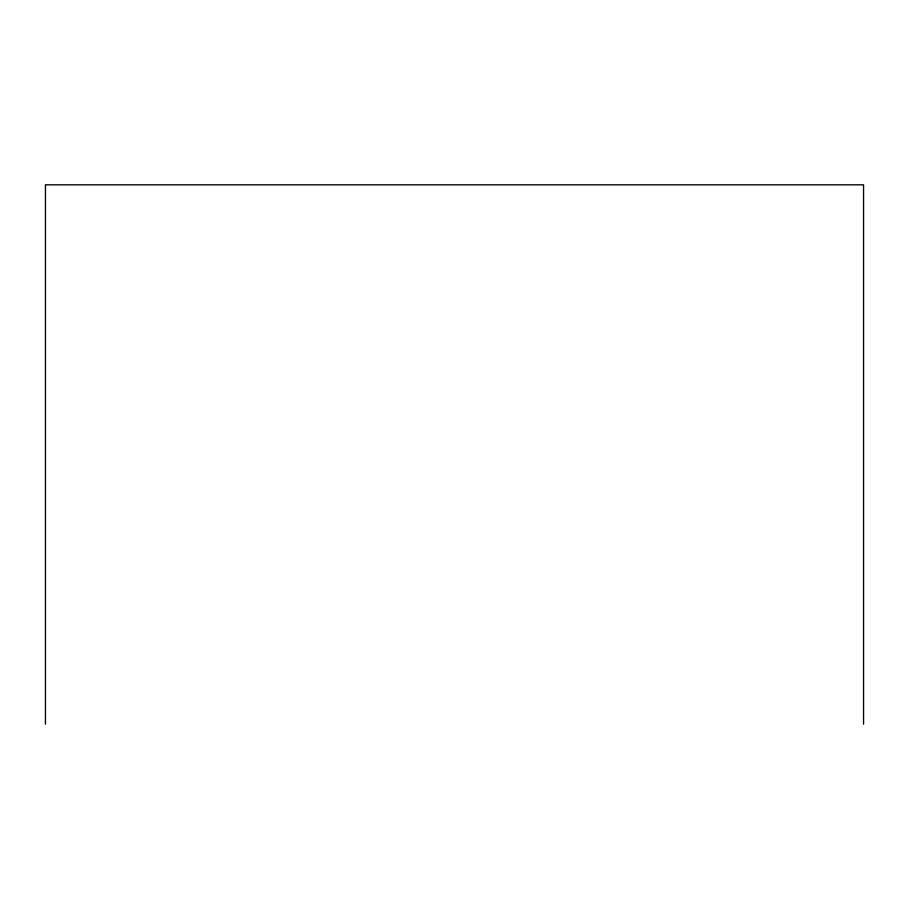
<?xml version="1.0" encoding="UTF-8"?>
<svg xmlns="http://www.w3.org/2000/svg" width="909" height="909" viewBox="0 0 909 909"><rect width="100%" height="100%" fill="white"/><g stroke="black" fill="none" stroke-linecap="round" stroke-linejoin="round"><path stroke-width="1.36" d="M863.55 724.178L863.55 184.822L45.45 184.822L45.45 724.178"/></g></svg>
